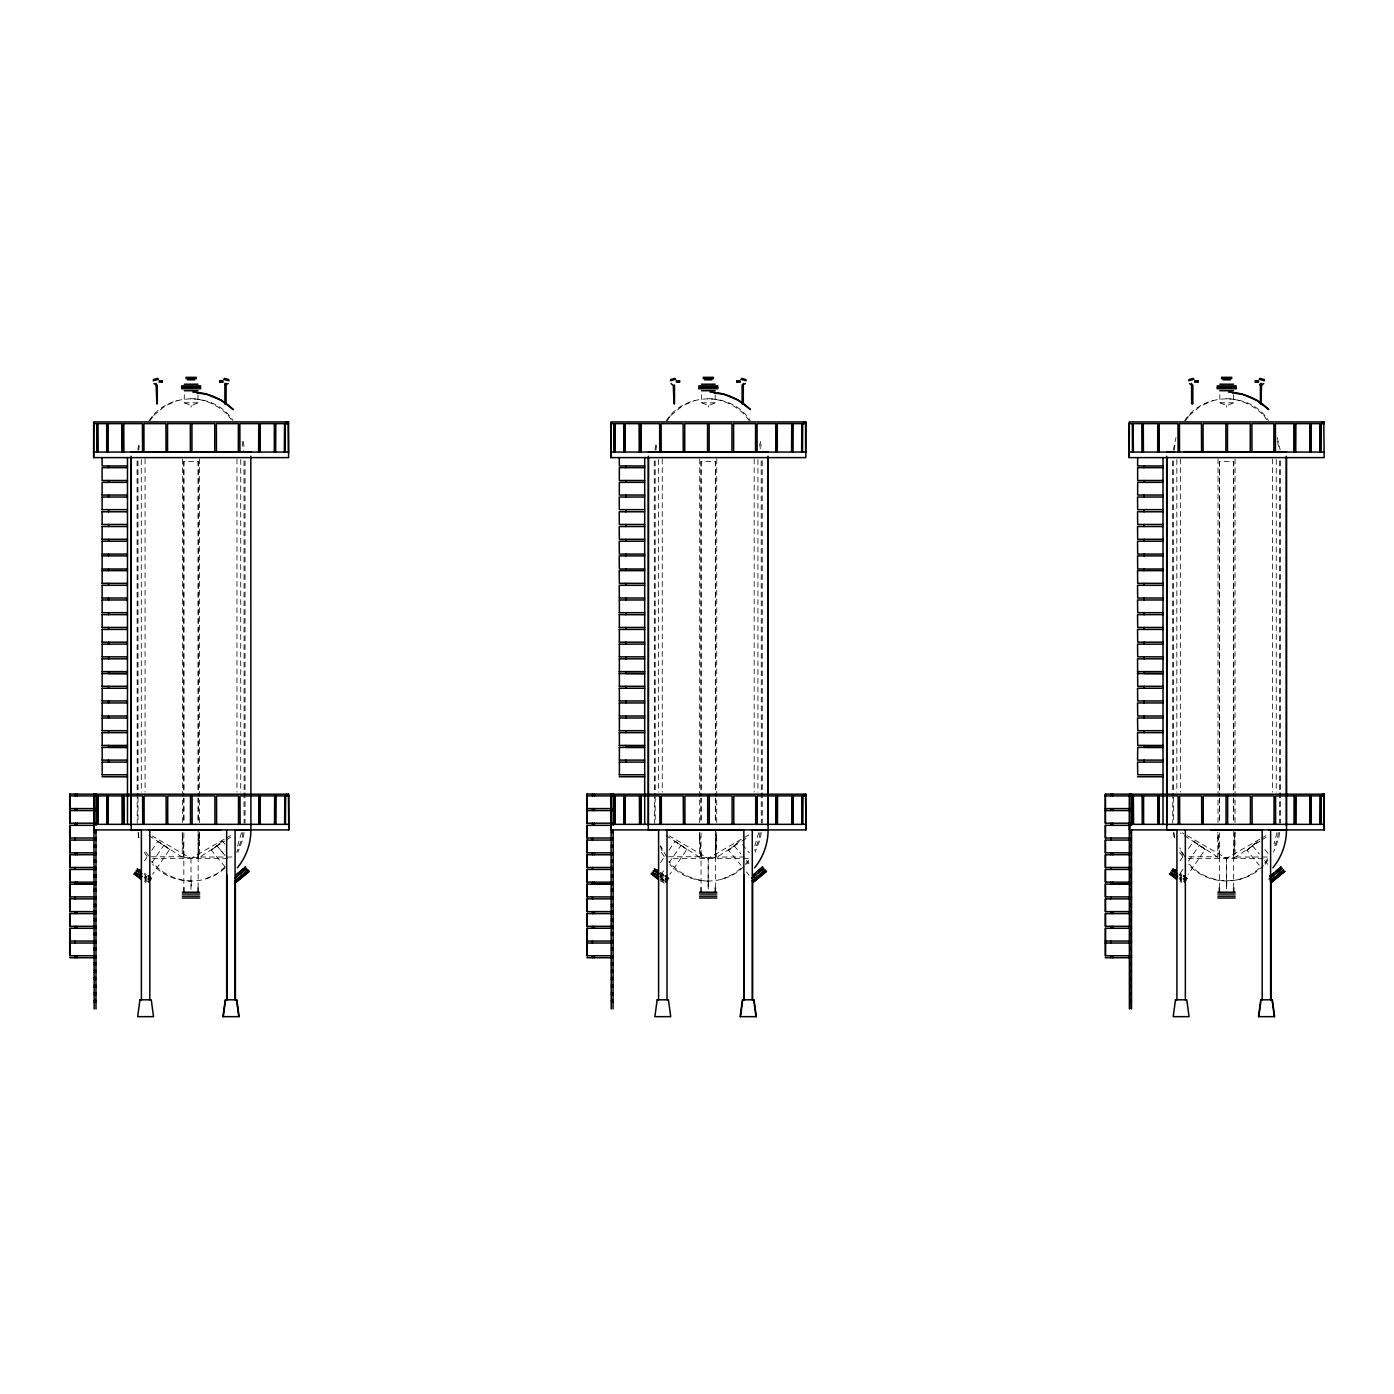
<?xml version="1.0" encoding="UTF-8"?>
<svg xmlns="http://www.w3.org/2000/svg" width="1394" height="1394" viewBox="0 0 1394 1394"><rect width="100%" height="100%" fill="white"/><g stroke="black" fill="none" stroke-linecap="round" stroke-linejoin="round"><path stroke-width="0.75" stroke-dasharray="5 3.75" d="M182.492 822.565L182.492 798.605M182.492 796.427L182.527 458.94M183.851 832.793L183.851 858.356L182.387 832.793L184.095 858.356L148.444 835.285M183.851 461.431L183.851 795.922L183.851 461.431L198.192 461.431L198.157 795.922L198.157 461.431M190.995 889.511L190.995 857.676M198.14 887.908L198.157 830.667L198.157 858.356L199.377 832.793L197.913 858.356L224.661 841.052M199.516 822.565L199.516 798.605M199.516 796.427L199.551 458.94M699.683 822.565L699.683 798.605M699.683 796.427L699.718 458.94M701.043 832.793L701.043 858.356L699.579 832.793L701.287 858.356L665.635 835.285M701.043 461.431L701.043 795.922L701.043 461.431L715.383 461.431L715.349 795.922L715.349 461.431M715.349 887.908L715.349 830.667L715.349 858.356L716.586 832.793L715.105 858.356L740.075 842.203M716.708 822.565L716.708 798.605M716.708 796.427L716.743 458.94M1218.025 822.565L1218.025 798.605M1218.025 796.427L1218.042 458.94M1219.384 832.793L1219.384 858.356L1217.903 832.793L1219.611 858.356L1180.404 832.967M1219.384 461.431L1219.384 795.922L1219.384 461.431L1233.707 461.431L1233.69 795.922L1233.69 461.431M1233.673 887.908L1233.673 857.676L1219.367 857.676L1219.367 887.908M1235.032 822.565L1235.049 798.605M1235.049 796.427L1235.067 458.94M137.867 450.07L138.895 441.549M138.755 450.14L139.278 445.853M241.441 832.706L237.067 847.796M242.783 832.584L242.086 838.334L236.753 852.344M243.985 832.462L243.305 838.177L237.956 852.187M655.058 450.07L656.104 441.549M655.964 450.14L656.992 441.567M758.632 832.706L754.259 847.796M759.991 832.584L759.294 838.334L754.712 850.34M761.194 832.462L760.497 838.177L755.165 852.187M1173.399 450.07L1175.961 437.559M1174.288 450.14L1175.334 441.567M1276.974 832.706L1274.081 843.875M1278.315 832.584L1277.618 838.334L1273.802 848.336M1279.518 832.462L1278.821 838.177L1273.489 852.187M144.488 860.9L146.928 857.362M151.789 850.253L157.87 841.366L169.685 849.434L152.643 874.299M151.807 862.869L163.778 845.391M660.46 862.677L664.119 857.362M668.981 850.253L675.062 841.366L686.876 849.434L669.852 874.299M660.634 875.083L664.224 869.856M669.015 862.869L680.986 845.391M1180.021 860.9L1183.663 855.585M1188.542 848.476L1193.647 841.366L1205.218 849.434L1188.176 874.299M1180.16 873.341L1183.75 868.113M1188.542 861.126L1199.31 845.391M149.088 420.692C167.367 391.836 214.728 391.47 233.007 420.535M149.994 420.692L153.776 415.377M666.297 420.692C684.559 391.836 731.92 391.47 750.199 420.535M667.186 420.692L670.967 415.377M745.459 864.367L749.711 858.356L669.817 858.356M746.661 864.21L748.787 861.196M1184.621 420.692C1202.9 391.836 1250.261 391.47 1268.54 420.535M1185.527 420.692L1189.309 415.377M1264.846 862.851L1268.035 858.356M1265.003 864.21L1268.174 859.697M225.131 866.929L211.4 850.27L222.448 841.174L225.201 844.503M222.448 841.174L211.4 850.27M728.609 850.27L739.639 841.174L728.609 850.27L740.963 865.256M1246.933 850.27L1257.98 841.174L1246.933 850.27L1259.287 865.256M153.636 415.534L164.84 406.159L177.735 400.357M670.828 415.534L682.049 406.159L694.926 400.357M225.096 866.998L217.185 873.585L204.291 879.387M224.73 868.166C204.918 887.037 170.73 884.563 152.678 864.367M1189.169 415.534L1200.373 406.159L1213.268 400.357M740.719 868.305L734.394 873.585L721.5 879.387M743.507 866.841C723.782 886.88 688.444 885.225 669.869 864.367M1259.043 868.305C1239.562 887.176 1205.949 884.232 1188.193 864.367M1263.417 865.517C1244.04 886.584 1208.215 885.486 1189.413 864.21M226.455 839.902L231.805 836.435M741.869 841.052L748.996 836.435M1260.193 841.052L1233.446 858.356L1234.892 832.793L1233.69 858.356L1233.69 830.667M1261.988 839.902L1269.115 835.285M224.242 839.188L190.995 858.356L152.225 835.999M226.107 838.125L231.648 834.919M748.839 834.919L708.187 858.356L669.434 835.999M1259.775 839.188L1226.528 858.356L1182.217 832.793M1261.622 838.125L1269.01 833.856M197.965 394.746L197.965 402.796L191.605 405.584L184.287 402.796L184.287 394.746M715.174 394.746L715.174 402.796L708.797 405.584L701.496 402.796L701.496 394.746M1233.498 394.746L1233.498 402.796L1227.138 405.584L1219.82 402.796L1219.82 394.746M184.287 402.796L197.965 402.796M701.496 402.796L715.174 402.796M1219.82 402.796L1233.498 402.796M169.685 849.434L157.87 841.366M686.876 849.434L675.062 841.366M1205.218 849.434L1193.403 841.366M151.354 856.77L182.265 856.77L182.265 832.253M668.545 856.77L699.457 856.77L699.457 832.253M1188.943 856.77L1217.781 856.77L1217.781 832.253M231.822 857.014L199.481 857.014L199.481 831.991M744.71 857.014L716.673 857.014L716.673 831.991M1267.355 857.014L1235.014 857.014L1235.014 831.991M198.14 857.676L183.834 857.676L183.834 887.908M715.349 857.676L701.043 857.676L701.043 887.908M152.626 858.356L228.215 858.356M1188.158 858.356L1263.748 858.356M1226.058 398.701C1240.19 398.701 1254.042 405.41 1263.992 415.691M707.734 398.701C723.608 398.893 740.266 407.031 749.188 420.727M190.525 398.701C204.657 398.701 218.527 405.41 228.477 415.691M708.866 881.217C693.532 880.59 678.216 873.637 668.946 861.213M191.675 881.217C176.324 880.59 161.007 873.637 151.754 861.213M663.335 880.294L664.311 880.834M664.346 883.134L659.902 880.468M1180.422 879.544L1181.659 880.294M1179.986 881.583L1181.485 882.489M662.08 879.544L664.189 880.991M144.889 879.544L146.997 880.991M144.453 881.583L145.969 882.489M1180.195 876.843L1181.642 877.767M1180.474 877.157L1182.217 878.272M1178.976 878.638L1181.014 880.067M662.882 875.38L664.311 876.303M663.3 877.767L660.338 875.815L663.892 878.272M660.651 878.638L662.673 880.067M144.662 876.843L146.109 877.767M144.959 877.157L146.684 878.272M1179.672 874.352L1181.206 875.38M1179.638 874.456L1181.485 875.693M660.129 872.261L663.196 874.352M663.161 875.693L659.815 873.289M144.14 874.352L145.673 875.38M1180.038 873.184L1181.868 874.456M1178.993 874.752L1181.92 876.843M661.697 873.184L663.544 874.456M662.533 875.937L660.704 874.648L664.224 877.157M659.467 876.425L664.485 880.067M144.506 873.184L146.335 874.456M1179.289 877.61L1181.363 878.952M660.965 877.61L663.561 879.544M660.286 879.231L663.439 881.583M145.342 875.937L147.032 877.157M144.993 875.815L146.387 876.843M144.122 877.715L145.83 878.952M1180.701 878.638L1181.903 879.544M1180.317 880.468L1181.781 881.583M145.168 878.638L146.37 879.544M144.802 880.468L146.248 881.583M1264.846 849.504L1268.958 854.505M1252.457 845.722L1259.2 853.912M1264.602 860.464L1268.662 865.378M742.392 844.503L749.258 852.832M734.133 845.722L740.876 853.912M746.278 860.464L748.979 863.74M746.452 871.93L749.205 875.258M1183.036 855.202L1179.394 848.197M1263.853 415.534L1267.529 420.727M1184.813 856.77L1179.777 847.848M1179.707 852.344L1183.994 858.356M666.489 856.77L660.704 845.897M661.366 852.344L665.618 858.356M228.32 415.534L231.996 420.727M145.725 851.734L149.28 856.77M144.174 852.344L148.461 858.356M1277.2 437.402L1280.18 449.792M660.286 846.193L662.586 852.187M760.392 441.393L761.838 449.792M243.201 441.393L244.647 449.792M1277.688 441.549L1278.873 450.297M1173.8 832.619L1174.515 838.491M1173.678 832.619L1174.375 838.334M759.608 443.693L760.549 450.297M242.155 441.549L243.34 450.297M138.267 832.619L138.982 838.491M138.145 832.619L138.842 838.334M1226.772 881.147L1226.772 889.581M708.431 881.147L708.431 889.581M191.239 881.147L191.239 889.581M1280.546 460.769L1280.581 790.607M1280.581 792.785L1280.581 823.157M1279.5 460.909L1279.657 790.781M1279.5 792.942L1279.657 823.314M1276.259 459.532L1276.259 792.123M1272.495 458.94L1272.495 792.071M1226.668 405.584L1226.668 407.187M1180.596 458.94L1180.596 792.071M1176.832 459.532L1176.832 792.123M1173.504 460.926L1173.539 794.963M1173.539 797.141L1173.539 823.174M1172.615 460.909L1172.755 823.314M762.222 460.769L762.257 790.607M762.257 792.785L762.257 823.157M761.176 460.909L761.316 790.781M761.176 792.942L761.316 823.314M757.918 459.532L757.918 792.123M754.171 458.94L754.171 792.071M708.326 405.584L708.326 407.187M662.255 458.94L662.255 792.071M658.508 459.532L658.508 792.123M655.18 460.926L655.197 794.963M655.197 797.141L655.215 823.174M654.274 460.909L654.431 823.314M245.03 460.769L245.048 790.607M245.048 792.785L245.048 823.157M243.985 460.909L244.124 790.781M243.985 792.942L244.124 823.314M240.726 459.532L240.726 792.123M236.963 458.94L236.963 792.071M191.135 405.584L191.135 407.187M145.063 458.94L145.063 792.071M141.299 459.532L141.299 792.123M137.971 460.926L138.006 794.963M138.006 797.141L138.006 823.174M137.082 460.909L137.222 823.314M183.851 798.082L183.851 821.972L183.851 798.082M198.157 798.082L198.157 821.972L198.157 798.082M701.043 798.082L701.043 821.972L701.043 798.082M708.187 857.676L708.187 889.511L708.187 857.676M715.349 798.082L715.349 821.972L715.349 798.082M1219.384 798.082L1219.384 821.972L1219.384 798.082M1226.528 857.676L1226.528 889.511L1226.528 857.676M1233.69 798.082L1233.69 821.972L1233.69 798.082M225.026 855.55L216.924 845.722L225.026 855.55"/><path stroke-width="1.5" d="M95.994 795.904L95.994 794.197L69.717 794.057L69.717 823.192L95.994 823.192M96.97 452.057L96.988 423.637L93.694 423.637M97.144 824.342L97.144 795.904L69.717 795.904M106.711 452.057L106.711 423.637L97.615 423.637L97.615 452.057M106.868 824.342L106.885 795.904L97.772 795.904L97.772 824.342M122.167 452.057L122.202 423.637L107.704 423.637L107.721 452.057L107.739 423.637M122.341 824.342L122.376 795.904L107.878 795.904L107.896 824.342M191.954 452.057L191.954 423.637M192.111 824.342L192.128 795.904M198.14 892.212L198.14 887.908M214.746 452.057L214.746 423.637L191.152 423.637M214.903 824.342L214.92 795.904L191.309 795.904M238.339 452.057L238.374 423.637L216.366 423.637L216.453 452.057M238.513 824.342L238.531 795.904L216.54 795.904L216.61 824.342M258.744 452.057L258.761 423.637L239.873 423.637L239.925 452.057M258.901 824.342L258.935 795.904L240.047 795.904L240.099 824.342M274.705 824.342L274.723 795.904L260.19 795.904L260.016 824.342M284.655 452.057L284.655 423.637L275.524 423.637L275.332 452.057M284.812 824.342L284.829 795.904L275.681 795.904L275.489 824.342M614.179 452.057L614.179 423.637L610.886 423.637L610.99 452.057L805.802 452.057M614.336 824.342L614.336 795.904L586.909 795.904M623.902 452.057L623.92 423.637M624.059 824.342L624.076 795.904L614.963 795.904L614.981 824.342M639.376 452.057L639.41 423.637L624.913 423.637L624.93 452.057M639.532 824.342L639.567 795.904L625.07 795.904L625.087 824.342M709.145 452.057L709.163 423.637M709.302 824.342L709.319 795.904M715.349 892.212L715.349 887.908M731.937 452.057L731.955 423.637L708.344 423.637M732.094 824.342L732.111 795.904L708.5 795.904M755.548 452.057L755.565 423.637L733.575 423.637L733.645 452.057M755.705 824.342L755.722 795.904L733.732 795.904L733.802 824.342M776.127 795.904L776.109 824.342L776.092 795.904L757.238 795.904L757.291 824.342M791.74 452.057L791.757 423.637L777.225 423.637L777.05 452.057M791.897 824.342L791.914 795.904L777.399 795.904L777.225 824.342M801.846 452.057L801.864 423.637L792.716 423.637L792.524 452.057M802.02 824.342L802.02 795.904L792.89 795.904L792.681 824.342M1131.51 795.904L1131.527 794.197L1105.25 794.057L1105.25 823.192L1131.51 823.192M1132.677 824.342L1132.677 795.904L1105.25 795.904M1132.503 452.057L1132.503 423.637M1142.226 452.057L1142.244 423.637L1133.13 423.637L1133.148 452.057M1142.4 824.342L1142.418 795.904L1133.305 795.904L1133.305 824.342M1157.7 452.057L1157.734 423.637L1143.237 423.637L1143.254 452.057M1157.874 824.342L1157.891 795.904L1143.411 795.904L1143.428 824.342L1143.428 795.904M1227.469 452.057L1227.487 423.637M1227.644 824.342L1227.644 795.904M1233.673 892.212L1233.673 887.908M1250.261 452.057L1250.279 423.637L1226.685 423.637M1250.435 824.342L1250.453 795.904L1226.842 795.904M1273.872 452.057L1273.889 423.637L1251.899 423.637L1251.986 452.057M1274.029 824.342L1274.064 795.904L1252.073 795.904L1252.143 824.342M1294.294 423.637L1294.277 452.057L1294.259 423.637L1275.405 423.637L1275.458 452.057M1294.434 824.342L1294.451 795.904L1275.562 795.904L1275.615 824.342M1310.064 452.057L1310.081 423.637L1295.566 423.637L1295.392 452.057M1310.255 795.904L1310.238 824.342L1310.221 795.904L1295.723 795.904L1295.549 824.342M1320.188 452.057L1320.188 423.637L1311.057 423.637L1310.865 452.057M1320.345 824.342L1320.362 795.904L1311.214 795.904L1311.022 824.342M258.639 452.057L258.744 423.637M258.796 824.342L258.901 795.904M775.935 423.637L775.831 452.057L775.953 423.637L757.081 423.637L757.134 452.057M1294.329 824.342L1294.434 795.904M259.859 452.057L260.033 423.637L274.548 423.637L274.531 452.057L274.531 423.637M274.548 824.342L274.688 795.904M791.583 452.057L791.722 423.637M791.74 824.342L791.879 795.904M1309.907 452.057L1310.064 423.637M284.446 452.057L284.637 423.637M285.056 452.057L285.265 423.637L288.575 423.637M284.62 824.342L284.794 795.904M285.212 824.342L285.422 795.904L288.75 795.904M801.655 452.057L801.829 423.637M802.247 452.057L802.456 423.637L805.767 423.637M801.811 824.342L801.986 795.904M802.421 824.342L802.613 795.904L805.941 795.904M1319.979 452.057L1320.153 423.637M1320.588 452.057L1320.78 423.637L1324.108 423.637M1320.135 824.342L1320.327 795.904M1320.745 824.342L1320.954 795.904L1324.265 795.904M288.384 421.772L288.61 457.615L93.659 457.615L93.799 423.637M93.816 829.9L93.851 794.197L288.767 794.197L288.767 829.9L93.816 829.9L94.06 824.342M610.851 457.615L610.886 421.912L805.802 421.912L805.802 457.615L610.851 457.615L611.095 452.057M805.959 829.9L805.627 794.057L805.959 829.9L611.025 829.9L611.252 824.342M1323.795 423.637L1323.795 421.772L1324.143 457.615L1129.192 457.615L1129.332 423.637M1129.593 824.342L1129.349 829.9L1324.3 829.9L1324.091 794.057M131.297 452.057L250.937 451.9M223.284 1016.662L225.567 999.812M740.475 1016.662L742.758 999.812M1258.817 1016.662L1260.803 1001.92M228.215 383.577L224.748 385.005M745.424 383.577L742.096 385.023L742.096 403.807M1263.748 383.577L1261.884 385.005L1259.549 384.709M93.903 794.197L94.165 1008.977M611.112 794.197L611.234 1008.977M1270.248 878.081L1274.046 875.153M244.769 869.926L246.686 868.27L243.863 870.71M246.721 871.093L244.089 873.358M761.403 868.044L757.43 871.424M1280.284 869.926L1282.219 868.27L1279.396 870.71M1272.217 879.248L1271.415 879.98L1272.966 878.795M1282.253 871.093L1275.092 877.122M245.239 872.383L248.097 869.926L247.261 870.518M761.054 870.71L763.877 868.27L762.013 869.682M762.448 872.383L765.289 869.926L763.424 871.337M1278.263 869.316L1281.086 866.894L1280.25 867.504M1272.286 879.126L1270.248 880.938L1274.099 877.889M1280.772 872.383L1283.63 869.926L1282.794 870.518M241.563 870.292L245.553 866.894L244.717 867.504M243.514 868.689L240.238 871.424M242.713 871.686L244.647 870.065M758.772 870.292L762.745 866.894L761.908 867.504M759.904 871.686L761.856 870.065M754.781 878.481L755.931 877.506M761.281 873.358L763.25 871.72M1277.096 870.292L1279.047 868.689M1278.228 871.686L1280.18 870.065M241.371 872.801L243.253 871.25M244.647 872.905L239.559 877.122M758.563 872.801L760.462 871.25M755.374 877.941L757.273 876.39M759.939 874.474L761.856 872.905M1275.754 871.424L1277.653 869.873M1276.904 872.801L1278.786 871.25M1280.18 872.905L1276.817 875.693M237.067 874.055L240.5 871.215M239.907 874.021L241.632 872.592M241.301 875.693L243.026 874.265M757.709 871.215L754.259 874.055M758.841 872.592L755.391 875.432M760.218 874.265L756.768 877.122M1274.308 872.644L1276.033 871.215M1277.165 872.592L1273.733 875.432M238.792 872.609L235.464 875.345M238.2 875.432L239.942 873.986M1272.583 874.055L1274.325 872.609M236.597 876.721L238.513 875.153M237.973 878.412L239.89 876.826M752.673 875.345L754.572 873.777M753.806 876.721L755.705 875.153M755.165 878.412L757.081 876.826M1270.997 875.345L1272.896 873.777M1273.489 878.412L1275.423 876.826M234.68 878.203L237.189 876.216M236.597 879.509L238.566 877.889M752.446 877.819L754.381 876.216M753.788 879.509L755.757 877.889M1271.589 874.84L1269.638 876.443L1270.457 875.746M1272.722 876.216L1269.098 879.109M237.433 878.795L234.924 880.816M753.265 877.122L751.871 878.203M754.642 878.795L752.115 880.816M153.392 379.569L157.766 378.401M153.166 380.736L158.55 379.29M670.584 379.569L674.957 378.401M670.357 380.736L675.741 379.29M1188.925 379.569L1193.299 378.401M1188.681 380.736L1194.083 379.29M648.367 451.761L768.146 451.9M1166.673 451.726L1174.55 451.708M133.371 829.744L131.402 829.761M650.562 829.744L648.611 829.761M1168.904 829.744L1166.935 829.761M133.144 829.744L139.278 829.726M650.336 829.744L656.469 829.726M1168.66 829.744L1174.811 829.726M185.96 377.338L196.31 377.338M703.168 377.338L713.501 377.338M1221.493 377.338L1231.826 377.338M185.96 378.61L196.31 378.61M703.168 378.61L713.501 378.61M1221.493 378.61L1231.826 378.61M187.58 379.83L194.69 379.83M704.772 379.83L711.881 379.83M1223.113 379.83L1230.222 379.83M162.262 380.841L159.195 380.841L159.195 382.165L162.262 382.165L162.262 380.649L162.262 382.357M219.921 380.841L222.988 380.841L222.988 382.165L219.921 382.165L219.921 380.649L219.921 382.357M679.47 380.841L676.386 380.841L676.386 382.165L679.47 382.165L679.47 380.649L679.47 382.357M737.112 380.841L740.197 380.841L740.197 382.165L737.112 382.165L737.112 380.649L737.112 382.357M1197.794 380.841L1194.728 380.841L1194.728 382.165L1197.794 382.165L1197.794 380.649L1197.794 382.357M1255.454 380.841L1258.521 380.841L1258.521 382.165L1255.454 382.165L1255.454 380.649L1255.454 382.357M184.287 384.204L197.965 384.204M701.496 384.204L715.174 384.204M1219.82 384.204L1233.498 384.204M181.603 385.859L200.649 385.859M698.812 385.859L717.858 385.859M1217.136 385.859L1236.182 385.859M181.603 387.131L200.649 387.131M698.812 387.131L717.858 387.131M1217.136 387.131L1236.182 387.131M182.44 387.48L183.59 387.48M188.887 387.48L193.383 387.48M699.631 387.48L700.799 387.48M706.078 387.48L710.574 387.48M1224.42 387.48L1228.916 387.48M181.603 387.759L200.649 387.759M698.812 387.759L717.858 387.759M1217.136 387.759L1236.182 387.759M181.603 388.717L200.649 388.717M698.812 388.717L717.858 388.717M1217.136 388.717L1236.182 388.717M184.287 390.703L197.965 390.703M701.496 390.703L715.174 390.703M1219.82 390.703L1233.498 390.703M156.842 403.807L156.076 383.437M225.079 403.807L226.089 403.807L226.107 383.437M674.034 403.807L673.267 385.04M742.27 403.807L743.281 403.807L743.316 383.437M1192.515 403.807L1191.626 403.807L1191.609 383.437M1260.873 403.807L1261.64 383.437M288.61 421.912L93.659 421.912L93.659 457.615M1324.143 421.912L1129.192 421.912L1129.192 457.615M123.526 452.057L123.508 423.637L142.415 423.637L142.571 452.057M614.806 452.057L614.806 423.637L623.937 423.637L624.129 452.057M640.735 423.637L640.822 452.057L640.7 423.637L659.623 423.637L659.763 452.057M1129.227 423.637L1132.538 423.637L1132.747 452.057M1159.059 452.057L1159.041 423.637L1177.947 423.637L1178.104 452.057M1228.149 451.691L1286.47 451.9M1183.994 451.691L1226.215 451.691M93.659 452.057L288.61 452.057M1129.192 452.057L1324.143 452.057M127.481 465.944L102.111 465.944L102.111 457.615M644.69 465.944L619.319 465.944L619.319 457.615M1163.014 465.944L1137.643 465.944L1137.643 457.615M127.481 467.67L102.111 467.67L102.111 480.494L127.481 480.494M644.69 467.67L619.319 467.67L619.319 480.494L644.69 480.494M1163.014 467.67L1137.643 467.67L1137.643 480.494L1163.014 480.494M127.481 482.359L102.111 482.359L102.128 495.044M644.69 482.359L619.319 482.359L619.319 495.044L644.69 495.044M1163.014 482.359L1137.643 482.359L1137.661 495.044L1163.014 495.044M102.006 495.044L127.481 495.044M102.006 497.031L127.481 497.031M644.69 497.031L619.197 497.031L619.319 509.646L644.69 509.646M1163.014 497.031L1137.539 497.031L1137.661 509.646L1163.014 509.646M102.006 509.646L127.481 509.646M102.006 511.79L127.481 511.79M644.69 511.79L619.197 511.79L619.319 524.458L644.69 524.458M1163.014 511.79L1137.539 511.79L1137.661 524.458L1163.014 524.458M102.006 524.458L127.481 524.458M102.006 526.531L127.481 526.531M644.69 526.531L619.197 526.531L619.337 539.286L644.69 539.286M1163.014 526.531L1137.539 526.531L1137.661 539.286L1163.014 539.286M102.006 539.286L127.481 539.286M102.006 541.203L127.481 541.203M644.69 541.203L619.197 541.203L619.337 554.08L644.69 554.08M1163.014 541.203L1137.539 541.203L1137.678 554.08L1163.014 554.08M102.006 554.08L127.481 554.08M102.006 555.875L127.481 555.875M644.69 555.875L619.197 555.875L619.337 568.996L644.69 568.996M1163.014 555.875L1137.539 555.875L1137.678 568.996L1163.014 568.996M102.006 568.996L127.481 568.996M102.006 570.651L127.481 570.651M644.69 570.651L619.197 570.651L619.354 583.337L644.69 583.337M1163.014 570.651L1137.539 570.651L1137.678 583.337L1163.014 583.337M102.006 583.337L127.481 583.337M102.006 585.323L127.481 585.306M644.69 585.323L619.197 585.323L619.354 598.009M1163.014 585.323L1137.539 585.323L1137.678 598.009L1163.014 598.009M102.006 598.009L127.481 598.009M619.197 598.009L644.69 598.009M102.006 599.978L127.481 599.978M619.197 599.978L644.69 599.978M1163.014 599.978L1137.539 599.978L1137.696 612.68L1163.014 612.68M102.006 612.68L127.481 612.68M619.197 612.68L644.69 612.68M102.006 614.649L127.481 614.649M619.197 614.649L644.69 614.737M1163.014 614.649L1137.539 614.649L1137.696 627.439L1163.014 627.439M102.006 627.439L127.481 627.439M619.197 627.439L644.69 627.439M102.006 629.426L127.481 629.426M619.197 629.426L644.69 629.426M1163.014 629.426L1137.539 629.426L1137.696 642.181L1163.014 642.181M102.006 642.181L127.481 642.181M619.197 642.181L644.69 642.181M102.006 644.15L127.481 644.08M619.197 644.15L644.69 644.08M1163.014 644.15L1137.539 644.15L1137.696 656.853L1163.014 656.853M102.006 656.853L127.481 656.853M619.197 656.853L644.69 656.853M102.006 658.839L127.481 658.839M619.197 658.839L644.69 658.839M1163.014 658.839L1137.539 658.839L1137.713 686.301L1163.014 686.301M102.006 671.612L127.481 671.612M619.197 671.612L644.69 671.612M1137.539 671.612L1163.014 671.612M102.006 673.581L127.481 673.581L108.558 673.511L108.558 671.612M619.197 673.581L644.69 673.581L625.767 673.511L625.767 671.612M1137.539 673.581L1163.014 673.581L1144.091 673.511L1144.091 671.612M102.006 686.301L127.481 686.301M619.197 686.301L644.69 686.301M102.006 688.27L127.481 688.27M619.197 688.27L644.69 688.27M1163.014 688.27L1137.539 688.27L1137.713 700.955L1163.014 700.955M102.006 700.955L127.481 700.955M619.197 700.955L644.69 700.955M102.006 702.942L127.481 702.942M619.197 702.942L644.69 702.942M1163.014 702.942L1137.539 702.942L1137.713 716.011L1163.014 716.011M102.006 716.011L127.481 716.011M619.197 716.011L644.69 716.011M102.006 717.997L127.481 717.997M619.197 717.997L644.69 717.997M1163.014 717.997L1137.539 717.997L1137.731 730.7L1163.014 730.7M102.006 730.7L127.481 730.7M619.197 730.7L644.69 730.7M102.006 732.669L127.481 732.669M619.197 732.669L644.69 732.669M1163.014 732.669L1137.539 732.669L1137.731 745.424L1163.014 745.424M102.006 745.424L127.481 745.424M619.197 745.424L644.69 745.424M102.006 747.411L127.481 747.411L108.558 747.341L108.558 745.424M619.197 747.411L644.69 747.411L625.767 747.341L625.767 745.424M102.006 760.113L127.481 760.113M619.197 760.113L644.69 760.113M1163.014 760.113L1137.539 760.113L1137.731 747.411L1163.014 747.411L1144.091 747.341L1144.091 745.424M102.006 762.1L127.481 762.1M619.197 762.1L644.69 762.1M1163.014 762.1L1137.539 762.1L1137.731 774.785L1163.014 774.785M102.006 774.785L127.481 774.785M619.197 774.785L644.69 774.785M102.006 776.754L127.481 776.841M619.197 776.754L644.69 776.754M1137.539 776.754L1163.014 776.754M805.959 794.197L611.025 794.197L611.025 829.9M1324.3 794.197L1129.349 794.197L1129.576 1008.977L1129.68 794.057M123.7 795.904L123.787 824.342L123.665 795.904L142.589 795.904L142.728 824.342M640.891 824.342L640.857 795.904L659.78 795.904L659.937 824.342M1159.216 824.342L1159.198 795.904L1178.104 795.904L1178.261 824.342M69.717 808.59L95.994 808.59M586.909 808.59L613.186 808.59M1105.25 808.59L1131.51 808.59M69.717 810.576L95.994 810.576M586.909 810.576L613.186 810.576M1105.25 810.576L1131.51 810.576M613.186 823.192L586.909 823.192L586.909 794.057L613.186 794.057L613.186 825.335M93.816 824.342L288.767 824.342M611.025 824.342L805.959 824.342M1129.349 824.342L1324.3 824.342M94.043 825.335L69.717 825.335L69.717 838.003L95.994 838.003M611.234 825.335L586.909 825.335L586.909 838.003L613.186 838.003M1129.576 825.335L1105.25 825.335L1105.25 838.003L1131.51 838.003M148.496 829.726L175.47 829.709M1256.186 829.709L1262.65 829.709M175.226 829.709L220.897 829.709M250.833 829.744L248.707 829.726M665.687 829.726L744.309 829.709M768.024 829.744L765.916 829.726M1210.759 829.709L1256.43 829.709M94.165 830.702L95.872 830.702M611.356 830.702L613.064 830.702M1129.68 830.702L1131.405 830.702M94.165 832.445L95.872 832.445M611.356 832.445L613.064 832.445M1129.68 832.445L1131.405 832.445M94.165 839.85L95.872 839.85M611.356 839.85L613.064 839.85M1129.68 839.85L1131.405 839.85M95.994 840.077L69.717 840.077L69.717 852.832L95.994 852.832M613.186 840.077L586.909 840.077L586.909 852.832L613.186 852.832L611.356 852.675M1131.51 840.077L1105.25 840.077L1105.25 852.832L1131.51 852.832M94.165 845.391L95.872 845.391M611.356 845.391L613.064 845.391M1129.68 845.391L1131.405 845.391M94.165 847.134L95.872 847.134M611.356 847.134L613.064 847.134M1129.68 847.134L1131.405 847.134M94.165 852.675L95.872 852.675M1129.68 852.675L1131.405 852.675M94.165 854.417L95.872 854.417M611.356 854.417L613.064 854.417M1129.68 854.417L1131.405 854.417M613.186 854.766L586.909 854.766L586.909 867.469L613.186 867.469M94.165 860.464L95.872 860.464M611.356 860.464L613.064 860.464M1129.68 860.464L1131.405 860.464M94.165 862.206L95.872 862.206M611.356 862.206L613.064 862.206M1129.68 862.206L1131.405 862.206M95.994 867.469L69.717 867.469L69.717 854.766L95.872 854.696M1131.51 867.469L1105.25 867.469L1105.25 854.766L1131.405 854.696M94.165 867.748L95.872 867.748M611.356 867.748L613.064 867.748M1129.68 867.748L1131.405 867.748M95.994 869.438L69.717 869.438L69.717 882.141L95.994 882.141M613.186 869.438L586.909 869.438L586.909 882.141L613.186 882.141M1131.51 869.438L1105.25 869.438L1105.25 882.141L1131.51 882.141M94.165 875.031L95.872 875.031M611.356 875.031L613.064 875.031M1129.68 875.031L1131.405 875.031M94.165 876.896L95.872 876.896M611.356 876.896L613.064 876.896M1129.68 876.896L1131.405 876.896M149.96 877.854L148.6 876.303M667.168 877.854L665.792 876.303M1184.464 881.966L1183.907 880.991M94.165 882.698L95.872 882.698M611.356 882.698L613.064 882.698M1129.68 882.698L1131.405 882.698M94.165 884.51L95.872 884.51M611.356 884.51L613.064 884.51M1129.68 884.51L1131.405 884.51M94.165 889.285L95.872 889.285M611.356 889.285L613.064 889.285M1129.68 889.285L1131.405 889.285M94.165 891.132L95.872 891.132M611.356 891.132L613.064 891.132M1129.68 891.132L1131.405 891.132M182.37 892.212L199.621 892.212M699.561 892.212L716.812 892.212M1217.903 892.212L1235.154 892.212M182.37 894.007L199.621 894.007M699.561 894.007L716.812 894.007M1217.903 894.007L1235.154 894.007M182.318 896.168L199.656 896.168M699.527 896.168L716.864 896.168M1217.851 896.168L1235.189 896.168M95.994 896.9L69.717 896.9L69.717 884.11L94.043 884.11L75.259 884.197L75.259 882.141M1131.51 896.9L1105.25 896.9L1105.25 884.11L1129.576 884.11L1110.791 884.197L1110.791 882.141M94.165 896.934L95.872 896.934M611.356 896.934L613.064 896.934L586.909 896.9L586.909 884.11L611.234 884.11L592.45 884.197L592.45 882.141M1129.68 896.934L1131.405 896.934M182.318 898.015L199.656 898.015M699.527 898.015L716.864 898.015M1217.851 898.015L1235.189 898.015M95.994 898.869L69.717 898.869L69.717 911.624L95.994 911.624M613.186 898.869L586.909 898.869L586.909 911.624L613.186 911.624M1131.51 898.869L1105.25 898.869L1105.25 911.624L1131.51 911.624M94.165 904.567L95.872 904.567M611.356 904.567L613.064 904.567M1129.68 904.567L1131.405 904.567M94.165 906.361L95.872 906.361M611.356 906.361L613.064 906.361M1129.68 906.361L1131.405 906.361M94.165 911.136L95.872 911.136M611.356 911.136L613.064 911.136M1129.68 911.136L1131.405 911.136M94.165 913L95.872 913M611.356 913L613.064 913M1129.68 913L1131.405 913M95.994 913.61L69.717 913.61L69.717 926.313L95.994 926.313M613.186 913.61L586.909 913.61L586.909 926.313L613.186 926.313M1131.51 913.61L1105.25 913.61L1105.25 926.313L1131.51 926.313M94.165 918.803L95.872 918.803M611.356 918.803L613.064 918.803M1129.68 918.803L1131.405 918.803M94.165 920.615L95.872 920.615M611.356 920.615L613.064 920.615M1129.68 920.615L1131.405 920.615M94.165 928.23L95.872 928.23M611.356 928.23L613.064 928.23L586.909 928.299L586.909 955.744L613.186 955.744M1129.68 928.23L1131.405 928.23M95.994 928.299L69.717 928.299L69.717 955.744L95.994 955.744M1131.51 928.299L1105.25 928.299L1105.25 955.744L1131.51 955.744M94.165 933.004L95.872 933.004M611.356 933.004L613.064 933.004M1129.68 933.004L1131.405 933.004M94.165 934.851L95.872 934.851M611.356 934.851L613.064 934.851M1129.68 934.851L1131.405 934.851M94.165 940.671L95.872 940.671M611.356 940.671L613.064 940.671M1129.68 940.671L1131.405 940.671M69.717 941.072L95.994 941.072M586.909 941.072L613.186 941.072M1105.25 941.072L1131.51 941.072M94.165 942.466L95.872 942.466M611.356 942.466L613.064 942.466M1129.68 942.466L1131.405 942.466M69.717 943.041L95.994 943.041M586.909 943.041L613.186 943.041M1105.25 943.041L1131.51 943.041M94.165 948.077L95.872 948.077M611.356 948.077L613.064 948.077M1129.68 948.077L1131.405 948.077M94.165 949.924L95.872 949.924M611.356 949.924L613.064 949.924M1129.68 949.924L1131.405 949.924M94.165 957.539L95.872 957.539M611.356 957.539L613.064 957.539M1129.68 957.539L1131.405 957.539M69.717 957.73L95.994 957.73M586.909 957.73L613.186 957.73M1105.25 957.73L1131.51 957.73M94.165 962.766L95.872 962.766M611.356 962.766L613.064 962.766M1129.68 962.766L1131.405 962.766M94.165 964.631L95.872 964.631M611.356 964.631L613.064 964.631M1129.68 964.631L1131.405 964.631M94.165 970.433L95.872 970.433M611.356 970.433L613.064 970.433M1129.68 970.433L1131.405 970.433M94.165 972.245L95.872 972.245M611.356 972.245L613.064 972.245M1129.68 972.245L1131.405 972.245M94.165 977.612L95.872 977.612M611.356 977.612L613.064 977.612M1129.68 977.612L1131.405 977.612M94.165 979.477L95.872 979.477M611.356 979.477L613.064 979.477M1129.68 979.477L1131.405 979.477M94.165 985.279L95.872 985.279M611.356 985.279L613.064 985.279M1129.68 985.279L1131.405 985.279M94.165 987.091L95.872 987.091M611.356 987.091L613.064 987.091M1129.68 987.091L1131.405 987.091M94.165 992.737L95.872 992.737M611.356 992.737L613.064 992.737M1129.68 992.737L1131.405 992.737M94.165 994.602L95.872 994.602M611.356 994.602L613.064 994.602M1129.68 994.602L1131.405 994.602M94.165 1000.404L95.872 1000.404M611.356 1000.404L613.064 1000.404M1129.68 1000.404L1131.405 1000.404M94.165 1002.216L95.872 1002.216M611.356 1002.216L613.064 1002.216M1129.68 1002.216L1131.405 1002.216M95.994 1008.977L95.994 829.569M613.064 1008.977L613.186 829.569M1131.51 1008.977L1131.51 829.569M1278.193 829.726L1284.484 829.726M1268.627 829.726L1278.437 829.726M752.202 829.726L760.096 829.726M759.869 829.726L766.142 829.726M235.011 829.726L242.905 829.726M242.661 829.726L248.951 829.726M1284.24 829.726L1286.435 829.9A59.733 59.733 0 0 1 1272.879 867.817M1191.609 385.04L1189.5 383.577M1232.47 392.986L1242.141 394.258L1256.569 400.235L1268.801 409.592A59.82 59.82 0 0 0 1228.445 392.097M714.129 392.986L723.817 394.258L738.245 400.235L750.477 409.592A59.82 59.82 0 0 0 710.104 392.097M156.633 385.11L153.967 383.577M196.937 392.986L206.626 394.258L221.054 400.235L233.268 409.592A59.82 59.82 0 0 0 192.912 392.097M1259.949 378.401L1264.323 379.569M1259.165 379.29L1264.567 380.736M741.625 378.401L745.999 379.569M740.841 379.29L746.226 380.736M224.417 378.401L228.808 379.569M223.632 379.29L229.034 380.736M1174.811 870.065L1174.096 870.065M1173.8 871.529L1173.086 871.529M1185.911 878.342L1186.956 878.673L1184.133 876.303M667.569 878.342L668.632 878.673L665.234 875.693M665.53 879.039L666.245 879.039M665.374 881.635L666.437 881.966L665.565 880.991M137.64 871.267L141.927 873.742M150.378 878.342L151.423 878.673L148.043 875.693M148.339 879.039L149.053 879.039M148.182 881.635L149.228 881.966L148.374 880.991M1175.787 870.588L1172.72 868.967L1173.574 869.926M1183.733 879.178L1185.946 880.154L1184.011 878.272M1173.556 873.846L1171.866 873.324M657.445 870.588L655.598 869.786L656.313 870.588M665.391 879.178L667.621 880.154L665.67 878.272M655.215 873.846L653.525 873.324M140.254 870.588L138.407 869.786L139.104 870.588M148.2 879.178L150.413 880.154L148.478 878.272M138.023 873.846L136.333 873.324M1174.95 869.926L1176.449 870.832M1173.94 871.407L1177.46 873.742M1176.013 872.818L1171.709 870.431L1172.563 871.407M658.125 870.832L654.378 868.967L656.33 870.832M655.598 871.407L659.135 873.742M657.689 872.818L653.385 870.431L654.239 871.407M140.916 870.832L137.187 868.967L139.139 870.832M140.498 872.818L136.176 870.431L137.03 871.407M1174.201 874.073L1175.944 875.188M655.877 874.073L657.619 875.188M657.898 875.519L652.113 872.191L652.984 873.167M138.668 874.073L140.411 875.188M1177.773 876.547L1170.455 872.191L1171.309 873.167M1176.78 877.941L1169.409 873.707L1176.379 879.231M658.438 877.941L651.085 873.707L658.038 879.231M142.24 876.547L134.922 872.191L135.776 873.167M141.247 877.941L133.894 873.707L140.846 879.231M672.291 384.709L671.159 383.577M1183.576 875.693L1185.005 876.809M805.593 421.772L805.593 452.057M1272.042 999.812L1274.325 1016.662M754.032 999.812L756.332 1016.662L740.144 1016.662L742.427 999.812L753.701 999.812L756.001 1016.662M236.841 999.812L239.123 1016.662L222.953 1016.662L225.236 999.812L236.51 999.812L238.792 1016.662M1324.3 829.9L1323.969 794.057M288.767 829.9L288.436 794.057M1132.695 795.904L1132.904 824.342M614.214 423.637L614.405 452.057M614.371 795.904L614.58 824.342M97.005 423.637L97.214 452.057M97.179 795.904L97.371 824.342M1157.769 423.637L1157.944 452.057M1157.926 795.904L1158.1 824.342M1142.278 423.637L1142.47 452.057M1142.435 795.904L1142.627 824.342M1133.165 423.637L1133.339 452.057M1133.322 795.904L1133.514 824.342M1131.388 794.197L1131.405 795.904M639.428 423.637L639.602 452.057M639.602 795.904L639.776 824.342M624.111 795.904L624.303 824.342M614.824 423.637L615.015 452.057M614.998 795.904L615.172 824.342M122.236 423.637L122.411 452.057M122.393 795.904L122.567 824.342M106.746 423.637L106.937 452.057M106.902 795.904L107.094 824.342M97.632 423.637L97.824 452.057M97.807 795.904L97.981 824.342M95.855 794.197L95.872 795.904M1201.576 452.057L1201.454 423.637L1179.463 423.637L1179.516 452.057M1201.75 824.342L1201.611 795.904L1179.62 795.904L1179.672 824.342M1159.059 423.637L1159.163 452.057M1159.233 795.904L1159.32 824.342M1143.272 423.637L1143.411 452.057M683.252 452.057L683.112 423.637L661.122 423.637L661.174 452.057M683.409 824.342L683.287 795.904L661.296 795.904L661.348 824.342M640.891 795.904L640.996 824.342M624.93 423.637L625.087 452.057M625.104 795.904L625.244 824.342M166.06 452.057L165.921 423.637L143.93 423.637L143.983 452.057M166.217 824.342L166.095 795.904L144.087 795.904L144.14 824.342M123.526 423.637L123.63 452.057M107.913 795.904L108.052 824.342M1311.074 423.637L1311.092 452.057M1311.249 795.904L1311.249 824.342M1295.584 423.637L1295.618 452.057M1295.758 795.904L1295.793 824.342M1225.884 452.057L1225.866 423.637L1203.074 423.637L1203.092 452.057M1226.04 824.342L1226.023 795.904L1203.231 795.904L1203.249 824.342M1105.494 794.075L1105.494 823.192M1105.512 825.335L1105.512 838.003M1105.512 840.077L1105.529 852.832M1105.547 854.766L1105.564 867.469M1105.564 869.438L1105.564 882.141M1105.564 884.11L1105.581 896.9M1105.581 898.869L1105.581 911.624M1105.581 913.61L1105.599 926.313M1105.599 928.299L1105.616 955.744M792.75 423.637L792.768 452.057M792.907 795.904L792.925 824.342M777.26 423.637L777.294 452.057M777.416 795.904L777.451 824.342M707.542 452.057L707.542 423.637L684.733 423.637L684.75 452.057M707.716 824.342L707.699 795.904L684.907 795.904L684.924 824.342M619.354 599.978L619.354 612.68M619.354 614.649L619.354 627.439M619.354 629.426L619.372 642.181M619.372 644.15L619.372 656.853M619.372 658.839L619.372 686.301M619.372 688.27L619.389 700.955M619.389 702.942L619.389 716.011M619.389 717.997L619.389 730.7M619.389 732.669L619.389 745.424M619.389 747.411L619.406 760.113M619.406 762.1L619.406 774.785M587.222 854.766L587.222 867.469M587.222 869.438L587.24 882.141M587.24 884.11L587.24 896.9M587.24 898.869L587.257 911.624M587.257 913.61L587.257 926.313M587.257 928.299L587.275 955.744M587.153 794.075L587.17 823.192M587.17 825.335L587.17 838.003M587.188 840.077L587.188 852.832M275.542 423.637L275.559 452.057M275.716 795.904L275.733 824.342M260.068 423.637L260.086 452.057M260.225 795.904L260.26 824.342M190.351 452.057L190.333 423.637L167.541 423.637L167.559 452.057M190.508 824.342L190.508 795.904L167.716 795.904L167.716 824.342M102.128 497.031L102.128 509.646M102.128 511.79L102.128 524.458M102.128 526.531L102.128 539.286M102.128 541.203L102.145 554.08M102.145 555.875L102.145 568.996M102.145 570.651L102.145 583.337M102.145 585.323L102.145 598.009M102.145 599.978L102.163 612.68M102.163 614.649L102.163 627.439M102.163 629.426L102.163 642.181M102.163 644.15L102.163 656.853M102.163 658.839L102.18 686.301M102.18 688.27L102.18 700.955M102.18 702.942L102.18 716.011M102.18 717.997L102.198 730.7M102.198 732.669L102.198 745.424M102.198 747.411L102.198 760.113M102.198 762.1L102.198 774.785M69.961 794.075L69.979 823.192M69.979 825.335L69.979 838.003M69.979 840.077L69.996 852.832M70.014 854.766L70.031 867.469M70.031 869.438L70.031 882.141M70.031 884.11L70.049 896.9M70.049 898.869L70.049 911.624M70.049 913.61L70.066 926.313M70.066 928.299L70.083 955.744M1321.965 421.912L1321.965 423.637M1322.139 794.197L1322.139 795.904M1320.815 423.637L1320.815 452.057M1320.972 795.904L1320.989 824.342M1286.488 457.615L1286.523 829.813M1286.331 456.239L1286.366 825.405M1270.945 879.37L1270.945 999.812M1270.614 829.9L1270.614 999.812M1262.18 829.9L1262.18 999.812M1260.42 383.402L1260.42 403.807M1219.367 887.908L1219.367 892.212M1192.828 385.023L1192.828 403.807M1185.353 829.9L1185.353 999.812M1176.919 829.9L1176.919 999.812M1166.83 457.615L1166.761 830.057M1166.673 456.256L1166.708 825.405M1163.014 457.615L1163.014 824.342M1144.091 465.944L1144.091 467.67M1144.091 480.494L1144.091 482.359M1144.091 495.044L1144.091 497.031M1144.091 509.646L1144.091 511.79M1144.091 524.458L1144.091 526.531M1144.091 539.286L1144.091 541.203M1144.091 554.08L1144.091 555.875M1144.091 568.996L1144.091 570.651M1144.091 583.337L1144.091 585.306M1144.091 598.009L1144.091 599.978M1144.091 612.68L1144.091 614.737M1144.091 627.439L1144.091 629.426M1144.091 642.181L1144.091 644.15M1144.091 656.853L1144.091 658.839M1144.091 686.301L1144.091 688.27M1144.091 700.955L1144.091 702.942M1144.091 716.011L1144.091 717.997M1144.091 730.7L1144.091 732.669M1144.091 760.113L1144.091 762.1M1131.51 794.057L1131.51 825.335M1112.743 794.057L1112.743 795.904M1112.743 808.59L1112.743 810.576M1112.743 823.192L1112.743 825.335M1112.743 852.832L1112.743 854.766M1112.743 882.141L1112.743 884.11M1112.743 911.624L1112.743 913.61M1112.743 926.313L1112.743 928.299M1112.743 955.744L1112.743 957.73M1110.791 794.057L1110.791 795.904M1110.791 808.59L1110.791 810.576M1110.791 823.192L1110.791 825.335M1110.791 838.003L1110.791 840.077M1110.791 852.832L1110.791 854.766M1110.791 867.469L1110.791 869.438M1110.791 896.9L1110.791 898.869M1110.791 911.624L1110.791 913.61M1110.791 926.313L1110.791 928.299M1110.791 941.072L1110.791 943.041M1110.791 955.744L1110.791 957.73M805.471 421.772L805.471 423.637M803.798 794.197L803.798 795.904M803.641 421.912L803.641 423.637M802.648 795.904L802.648 824.342M802.491 423.637L802.491 452.057M768.164 457.615L768.094 829.9A59.733 59.733 0 0 1 754.555 867.817M767.989 456.239L768.024 825.405M752.621 881.513L752.621 999.812M752.29 829.9L752.29 999.812M744.187 875.066L744.187 999.812M743.856 829.9L743.856 999.812M701.043 887.908L701.043 892.212M674.487 385.023L674.487 403.807M667.012 829.9L667.012 999.812M658.595 829.9L658.595 999.812M648.506 457.615L648.332 829.9M648.332 456.256L648.367 825.405M644.69 457.615L644.69 824.342M625.767 465.944L625.767 467.67M625.767 480.494L625.767 482.359M625.767 495.044L625.767 497.031M625.767 509.646L625.767 511.79M625.767 524.458L625.767 526.531M625.767 539.286L625.767 541.203M625.767 554.08L625.767 555.875M625.767 568.996L625.767 570.651M625.767 583.337L625.767 585.306M625.767 598.009L625.767 599.978M625.767 612.68L625.767 614.737M625.767 627.439L625.767 629.426M625.767 642.181L625.767 644.15M625.767 656.853L625.767 658.839M625.767 686.301L625.767 688.27M625.767 700.955L625.767 702.942M625.767 716.011L625.767 717.997M625.767 730.7L625.767 732.669M625.767 760.113L625.767 762.1M594.402 794.057L594.402 795.904M594.402 808.59L594.402 810.576M594.402 823.192L594.402 825.335M594.402 852.832L594.402 854.766M594.402 882.141L594.402 884.11M594.402 911.624L594.402 913.61M594.402 926.313L594.402 928.299M594.402 955.744L594.402 957.73M592.45 794.057L592.45 795.904M592.45 808.59L592.45 810.576M592.45 823.192L592.45 825.335M592.45 838.003L592.45 840.077M592.45 852.832L592.45 854.766M592.45 867.469L592.45 869.438M592.45 896.9L592.45 898.869M592.45 911.624L592.45 913.61M592.45 926.313L592.45 928.299M592.45 941.072L592.45 943.041M592.45 955.744L592.45 957.73M288.384 421.912L288.471 452.057M288.279 421.772L288.279 423.637M286.606 794.197L286.606 795.904M286.432 421.912L286.432 423.637M285.456 795.904L285.456 824.342M285.282 423.637L285.282 452.057M250.798 456.239L250.903 829.9A59.733 59.733 0 0 1 237.346 867.817M235.412 881.513L235.412 999.812M235.081 829.9L235.081 999.812M226.995 875.066L226.995 999.812M226.664 829.9L226.664 999.812M224.887 383.402L224.887 403.807M183.834 887.908L183.834 892.212M157.295 385.023L157.295 403.807M149.82 829.9L149.82 999.812M141.386 829.9L141.386 999.812M131.297 457.615L131.228 830.057M131.141 456.256L131.175 825.405M127.481 457.615L127.481 824.342M108.558 465.944L108.558 467.67M108.558 480.494L108.558 482.359M108.558 495.044L108.558 497.031M108.558 509.646L108.558 511.79M108.558 524.458L108.558 526.531M108.558 539.286L108.558 541.203M108.558 554.08L108.558 555.875M108.558 568.996L108.558 570.651M108.558 583.337L108.558 585.306M108.558 598.009L108.558 599.978M108.558 612.68L108.558 614.737M108.558 627.439L108.558 629.426M108.558 642.181L108.558 644.15M108.558 656.853L108.558 658.839M108.558 686.301L108.558 688.27M108.558 700.955L108.558 702.942M108.558 716.011L108.558 717.997M108.558 730.7L108.558 732.669M108.558 760.113L108.558 762.1M95.994 794.057L95.994 825.335M77.21 794.057L77.21 795.904M77.21 808.59L77.21 810.576M77.21 823.192L77.21 825.335M77.21 852.832L77.21 854.766M77.21 882.141L77.21 884.11M77.21 911.624L77.21 913.61M77.21 926.313L77.21 928.299M77.21 955.744L77.21 957.73M75.259 794.057L75.259 795.904M75.259 808.59L75.259 810.576M75.259 823.192L75.259 825.335M75.259 838.003L75.259 840.077M75.259 852.832L75.259 854.766M75.259 867.469L75.259 869.438M75.259 896.9L75.259 898.869M75.259 911.624L75.259 913.61M75.259 926.313L75.259 928.299M75.259 941.072L75.259 943.041M75.259 955.744L75.259 957.73M139.958 999.812L137.675 1016.662L153.532 1016.662L151.249 999.812L139.958 999.812M657.166 999.812L654.884 1016.662L670.723 1016.662L668.44 999.812L657.166 999.812M1175.491 999.812L1173.208 1016.662L1189.065 1016.662L1186.782 999.812L1175.491 999.812M1260.768 999.812L1258.486 1016.662L1274.656 1016.662L1272.373 999.812L1260.768 999.812M236.144 882.088L249.265 871.337L236.144 882.088M753.352 882.088L766.456 871.337L753.352 882.088M1271.676 882.088L1284.798 871.337L1271.676 882.088"/></g></svg>
